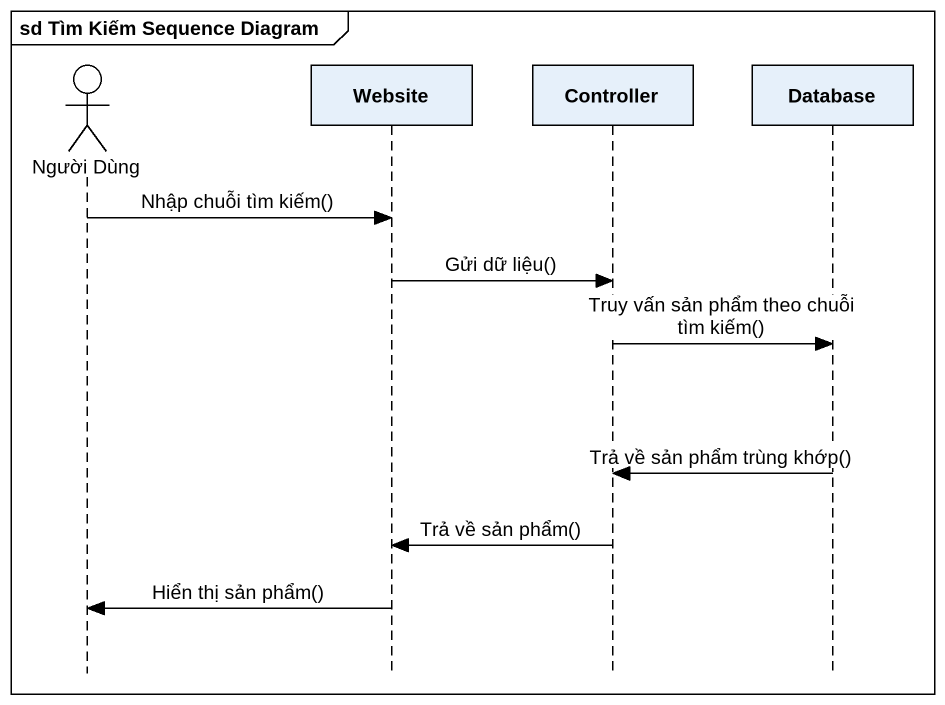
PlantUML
@startuml
mainframe sd Tìm Kiếm Sequence Diagram
hide footbox
actor "Người Dùng" as Người_Dùng
participant Website
participant Controller
participant "Database" as Database_

Người_Dùng -> Website : Nhập chuỗi tìm kiếm()
Website -> Controller : Gửi dữ liệu()
Controller -> Database_ : Truy vấn sản phẩm theo chuỗi tìm kiếm()
Database_ -> Controller : Trả về sản phẩm trùng khớp()
Controller -> Website : Trả về sản phẩm()
Website -> Người_Dùng : Hiển thị sản phẩm()
@enduml
